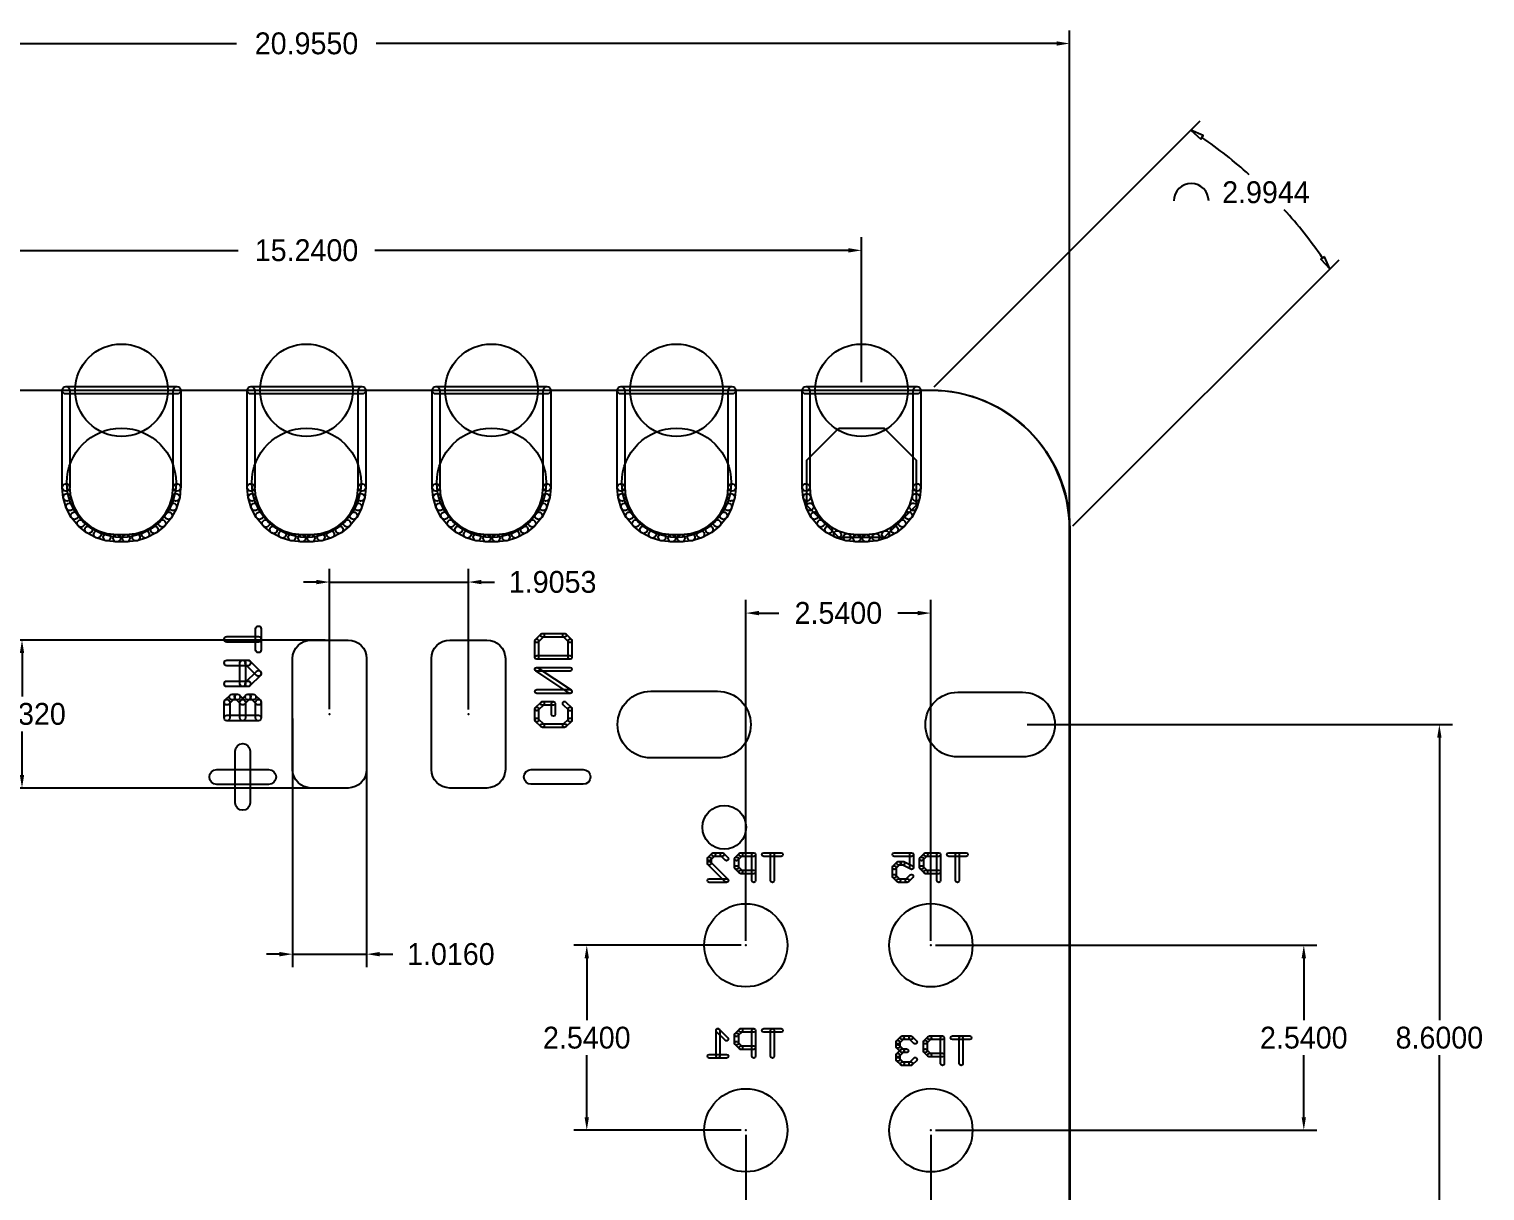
# Model space of a CAD drawing. Extents: x -18.4 to 16.5, y -12.3 to 13.8.
# Drawn here: x -3.49 to 16.5, y -2.1 to 13.85 of the extents above; entities that cross this region are included whole.
import ezdxf
from ezdxf.enums import TextEntityAlignment as Align

# ---------------------------------------------------------------- set-up
doc = ezdxf.new("R2010")
doc.units = 0
doc.layers.get('0').update_dxf_attribs({"linetype": 'CONTINUOUS'})
doc.layers.get('DEFPOINTS').update_dxf_attribs({"linetype": 'CONTINUOUS'})
for name, color, linetype in [('16', 5, 'CONTINUOUS'), ('17', 3, 'CONTINUOUS'), ('20', 6, 'CONTINUOUS'), ('24', 4, 'CONTINUOUS'), ('26', 4, 'CONTINUOUS'), ('28', 7, 'CONTINUOUS')]:
    doc.layers.add(name, color=color, linetype=linetype)
doc.styles.add('VCDSTYLE03', font='txt')
doc.styles.add('VCDSTYLE33', font='txt', dxfattribs={"width": 0.98})
doc.dimstyles.new('VCDDIMSTYLE01', dxfattribs={"dimtxt": 0.3, "dimasz": 0.18, "dimexe": 0.18, "dimexo": 0.0625, "dimgap": 0.09, "dimtad": 0, "dimtih": 1, "dimtoh": 1, "dimdec": 4, "dimzin": 12, "dimtxsty": 'VCDSTYLE33', "dimsah": 1, "dimcen": 0.09, "dimazin": 3, "dimtfac": 1, "dimtdec": 4, "dimtmove": 0, "dimatfit": 3, "dimtolj": 1, "dimtzin": 0})

# ---------------------------------------------------------------- blocks, each defined once
blk = doc.blocks.new('*D6')
at = {"color": 0}
for p, q in [((10.21, 4.3), (16.051, 4.3)), ((15.871, 4.12), (15.871, 0.24)), ((15.871, -4.12), (15.871, -0.24)), ((10.21, -4.3), (16.051, -4.3))]:
    blk.add_line(p, q, dxfattribs=at)
for points in [[(15.901, 4.12), (15.841, 4.12), (15.871, 4.3)], [(15.841, -4.12), (15.901, -4.12), (15.871, -4.3)]]:
    blk.add_solid(points, dxfattribs=at)
at = {"layer": 'DEFPOINTS', "color": 0}
for p in [(10.148, 4.3), (10.148, -4.3), (15.871, -4.3)]:
    blk.add_point(p, dxfattribs=at)
at = {"color": 0, "insert": (15.871, 0), "char_height": 0.3, "attachment_point": 5, "style": 'VCDSTYLE33'}
blk.add_mtext('\\A1;8.6000', dxfattribs=at)
blk = doc.blocks.new('#DIM_2_')
for p, q in [((8.934, 8.935), (12.588, 12.59)), ((10.84, 7.029), (14.495, 10.683))]:
    blk.add_line(p, q)
for points in [[(12.594, 12.337), (12.627, 12.387), (12.461, 12.462), (12.594, 12.337)], [(14.292, 10.722), (14.242, 10.689), (14.367, 10.556), (14.292, 10.722)]]:
    blk.add_lwpolyline(points)
for centre, radius, start, end in [((8.89, 6.985), 6.539, 48.057, 55.3193), ((12.464, 11.489), 0.24, 0, 180), ((8.89, 6.985), 6.539, 34.6807, 42.0982)]:
    blk.add_arc(centre, radius, start, end)
at = {"style": 'VCDSTYLE03', "width": 0.98}
blk.add_text('2.9944', height=0.3, dxfattribs=at).set_placement((13.49, 11.459), align=Align.CENTER)
blk = doc.blocks.new('*D18')
at = {"color": 0}
for p, q in [((0.635, 4.511), (0.635, 6.437)), ((2.54, 4.508), (2.54, 6.437)), ((0.455, 6.257), (0.275, 6.257)), ((0.635, 6.257), (2.54, 6.257)), ((2.72, 6.257), (2.9, 6.257))]:
    blk.add_line(p, q, dxfattribs=at)
for points in [[(0.455, 6.227), (0.455, 6.287), (0.635, 6.257)], [(2.72, 6.287), (2.72, 6.227), (2.54, 6.257)]]:
    blk.add_solid(points, dxfattribs=at)
at = {"layer": 'DEFPOINTS', "color": 0}
for p in [(2.54, 6.257), (0.635, 4.448), (2.54, 4.445)]:
    blk.add_point(p, dxfattribs=at)
at = {"color": 0, "insert": (3.697, 6.257), "char_height": 0.3, "attachment_point": 5, "style": 'VCDSTYLE33'}
blk.add_mtext('\\A1;1.9053', dxfattribs=at)
blk = doc.blocks.new('*D19')
at = {"color": 0}
for p, q in [((0.127, 4.383), (0.127, 0.968)), ((1.143, 4.383), (1.143, 0.968)), ((-0.053, 1.148), (-0.233, 1.148)), ((0.127, 1.148), (1.143, 1.148)), ((1.323, 1.148), (1.503, 1.148))]:
    blk.add_line(p, q, dxfattribs=at)
for points in [[(-0.053, 1.118), (-0.053, 1.178), (0.127, 1.148)], [(1.323, 1.178), (1.323, 1.118), (1.143, 1.148)]]:
    blk.add_solid(points, dxfattribs=at)
at = {"layer": 'DEFPOINTS', "color": 0}
for p in [(0.127, 4.445), (1.143, 4.445), (1.143, 1.148)]:
    blk.add_point(p, dxfattribs=at)
at = {"color": 0, "insert": (2.3, 1.148), "char_height": 0.3, "attachment_point": 5, "style": 'VCDSTYLE33'}
blk.add_mtext('\\A1;1.0160', dxfattribs=at)
blk = doc.blocks.new('*D20')
at = {"color": 0}
for p, q in [((0.572, 5.461), (-3.768, 5.461)), ((-3.588, 5.281), (-3.588, 4.685)), ((-3.588, 3.609), (-3.588, 4.205)), ((0.572, 3.429), (-3.768, 3.429))]:
    blk.add_line(p, q, dxfattribs=at)
for points in [[(-3.558, 5.281), (-3.618, 5.281), (-3.588, 5.461)], [(-3.618, 3.609), (-3.558, 3.609), (-3.588, 3.429)]]:
    blk.add_solid(points, dxfattribs=at)
at = {"layer": 'DEFPOINTS', "color": 0}
for p in [(0.635, 5.461), (-3.588, 3.429), (0.635, 3.429)]:
    blk.add_point(p, dxfattribs=at)
at = {"color": 0, "insert": (-3.588, 4.445), "char_height": 0.3, "attachment_point": 5, "style": 'VCDSTYLE33'}
blk.add_mtext('\\A1;2.0320', dxfattribs=at)
blk = doc.blocks.new('*D21')
at = {"color": 0}
for p, q in [((6.35, 1.333), (6.35, 6.011)), ((8.89, 1.333), (8.89, 6.011)), ((6.53, 5.831), (6.802, 5.831)), ((8.71, 5.831), (8.438, 5.831))]:
    blk.add_line(p, q, dxfattribs=at)
for points in [[(6.53, 5.861), (6.53, 5.801), (6.35, 5.831)], [(8.71, 5.801), (8.71, 5.861), (8.89, 5.831)]]:
    blk.add_solid(points, dxfattribs=at)
at = {"layer": 'DEFPOINTS', "color": 0}
for p in [(8.89, 5.831), (6.35, 1.27), (8.89, 1.27)]:
    blk.add_point(p, dxfattribs=at)
at = {"color": 0, "insert": (7.62, 5.831), "char_height": 0.3, "attachment_point": 5, "style": 'VCDSTYLE33'}
blk.add_mtext('\\A1;2.5400', dxfattribs=at)
blk = doc.blocks.new('*D22')
at = {"color": 0}
for p, q in [((6.287, 1.27), (3.986, 1.27)), ((4.166, 1.09), (4.166, 0.24)), ((4.166, -1.09), (4.166, -0.24)), ((6.287, -1.27), (3.986, -1.27))]:
    blk.add_line(p, q, dxfattribs=at)
for points in [[(4.196, 1.09), (4.136, 1.09), (4.166, 1.27)], [(4.136, -1.09), (4.196, -1.09), (4.166, -1.27)]]:
    blk.add_solid(points, dxfattribs=at)
at = {"layer": 'DEFPOINTS', "color": 0}
for p in [(6.35, 1.27), (4.166, -1.27), (6.35, -1.27)]:
    blk.add_point(p, dxfattribs=at)
at = {"color": 0, "insert": (4.166, 0), "char_height": 0.3, "attachment_point": 5, "style": 'VCDSTYLE33'}
blk.add_mtext('\\A1;2.5400', dxfattribs=at)
blk = doc.blocks.new('*D23')
at = {"color": 0}
for p, q in [((6.35, -1.333), (6.35, -10.977)), ((8.89, -1.333), (8.89, -10.977)), ((6.53, -10.797), (6.802, -10.797)), ((8.71, -10.797), (8.438, -10.797))]:
    blk.add_line(p, q, dxfattribs=at)
for points in [[(6.53, -10.767), (6.53, -10.827), (6.35, -10.797)], [(8.71, -10.827), (8.71, -10.767), (8.89, -10.797)]]:
    blk.add_solid(points, dxfattribs=at)
at = {"layer": 'DEFPOINTS', "color": 0}
for p in [(6.35, -1.27), (8.89, -1.27), (8.89, -10.797)]:
    blk.add_point(p, dxfattribs=at)
at = {"color": 0, "insert": (7.62, -10.797), "char_height": 0.3, "attachment_point": 5, "style": 'VCDSTYLE33'}
blk.add_mtext('\\A1;2.5400', dxfattribs=at)
blk = doc.blocks.new('*D24')
at = {"color": 0}
for p, q in [((8.953, 1.27), (14.19, 1.27)), ((14.01, 1.09), (14.01, 0.24)), ((14.01, -1.09), (14.01, -0.24)), ((8.953, -1.27), (14.19, -1.27))]:
    blk.add_line(p, q, dxfattribs=at)
for points in [[(14.04, 1.09), (13.98, 1.09), (14.01, 1.27)], [(13.98, -1.09), (14.04, -1.09), (14.01, -1.27)]]:
    blk.add_solid(points, dxfattribs=at)
at = {"layer": 'DEFPOINTS', "color": 0}
for p in [(8.89, 1.27), (8.89, -1.27), (14.01, -1.27)]:
    blk.add_point(p, dxfattribs=at)
at = {"color": 0, "insert": (14.01, 0), "char_height": 0.3, "attachment_point": 5, "style": 'VCDSTYLE33'}
blk.add_mtext('\\A1;2.5400', dxfattribs=at)
blk = doc.blocks.new('*D26')
at = {"color": 0}
for p, q in [((-7.302, 9.003), (-7.302, 10.991)), ((-7.122, 10.811), (-0.62, 10.811)), ((7.757, 10.811), (1.255, 10.811)), ((7.938, 9.003), (7.938, 10.991))]:
    blk.add_line(p, q, dxfattribs=at)
for points in [[(-7.122, 10.841), (-7.122, 10.781), (-7.302, 10.811)], [(7.757, 10.781), (7.757, 10.841), (7.938, 10.811)]]:
    blk.add_solid(points, dxfattribs=at)
at = {"layer": 'DEFPOINTS', "color": 0}
for p in [(-7.302, 10.811), (-7.302, 8.941), (7.938, 8.941)]:
    blk.add_point(p, dxfattribs=at)
at = {"color": 0, "insert": (0.318, 10.811), "char_height": 0.3, "attachment_point": 5, "style": 'VCDSTYLE33'}
blk.add_mtext('\\A1;15.2400', dxfattribs=at)
blk = doc.blocks.new('*D28')
at = {"color": 0}
for p, q in [((-10.16, 7.046), (-10.16, 13.831)), ((10.795, 7.046), (10.795, 13.831)), ((-9.98, 13.651), (-0.641, 13.651)), ((10.615, 13.651), (1.276, 13.651))]:
    blk.add_line(p, q, dxfattribs=at)
for points in [[(-9.98, 13.681), (-9.98, 13.621), (-10.16, 13.651)], [(10.615, 13.621), (10.615, 13.681), (10.795, 13.651)]]:
    blk.add_solid(points, dxfattribs=at)
at = {"layer": 'DEFPOINTS', "color": 0}
for p in [(10.795, 13.651), (-10.16, 6.984), (10.795, 6.984)]:
    blk.add_point(p, dxfattribs=at)
at = {"color": 0, "insert": (0.318, 13.651), "char_height": 0.3, "attachment_point": 5, "style": 'VCDSTYLE33'}
blk.add_mtext('\\A1;20.9550', dxfattribs=at)
blk = doc.blocks.new('LONGP100')
blk.add_lwpolyline([(-0.4572, 0.4572), (0.4572, 0.4572, -1), (0.4572, -0.4572), (-0.4572, -0.4572, -1)], format="xyb", close=True)
blk = doc.blocks.new('LONGP100_2_')
blk.add_lwpolyline([(-0.4445, 0.4445), (0.4445, 0.4445, -1), (0.4445, -0.4445), (-0.4445, -0.4445, -1)], format="xyb", close=True)
blk = doc.blocks.new('PIE')
blk.add_circle((0, 0), 0.572)
blk = doc.blocks.new('PIE_1_')
blk.add_circle((0, 0), 0.572)
blk = doc.blocks.new('PIE_2_')
blk.add_circle((0, 0), 0.571)
blk = doc.blocks.new('PIE_3_')
blk.add_circle((0, 0), 0.571)
blk = doc.blocks.new('ROUNDP_2_')
blk.add_circle((0, 0), 0.635)
blk = doc.blocks.new('ROUNDP_3_')
blk.add_circle((0, 0), 0.635)
blk = doc.blocks.new('ROUNDP_4_')
blk.add_circle((0, 0), 0.635)
blk = doc.blocks.new('ROUNDP_5_')
blk.add_circle((0, 0), 0.635)
blk = doc.blocks.new('ROUNDP_6_')
blk.add_circle((0, 0), 0.635)
blk = doc.blocks.new('ROUNDP_9_')
blk.add_circle((0, 0), 0.75)
blk = doc.blocks.new('ROUNDP_10_')
blk.add_circle((0, 0), 0.75)
blk = doc.blocks.new('ROUNDP_11_')
blk.add_circle((0, 0), 0.75)
blk = doc.blocks.new('ROUNDP_12_')
blk.add_circle((0, 0), 0.75)
blk = doc.blocks.new('#POLYLINE')
blk.add_lwpolyline([(-0.31065, 0.75), (0.31065, 0.75), (0.75, 0.31065), (0.75, -0.31065), (0.31065, -0.75), (-0.31065, -0.75), (-0.75, -0.31065), (-0.75, 0.31065), (-0.31065, 0.75)])
blk = doc.blocks.new('OCTAGONP')
blk.add_blockref('#POLYLINE', (0, 0))
blk = doc.blocks.new('RECT325120X162560R50_2_')
blk.add_lwpolyline([(-0.254, 1.016), (0.254, 1.016, -0.4142), (0.508, 0.762), (0.508, -0.762, -0.4142), (0.254, -1.016), (-0.254, -1.016, -0.4142), (-0.508, -0.762), (-0.508, 0.762, -0.4142)], format="xyb", close=True)
blk = doc.blocks.new('RECT325120X162560R50_3_')
blk.add_lwpolyline([(0.254, -1.016), (-0.254, -1.016, -0.4142), (-0.508, -0.762), (-0.508, 0.762, -0.4142), (-0.254, 1.016), (0.254, 1.016, -0.4142), (0.508, 0.762), (0.508, -0.762, -0.4142)], format="xyb", close=True)

msp = doc.modelspace()

# ---------------------------------------------------------------- linework, layer by layer
at = {"layer": '16'}
for points in [[(-2.9845, 8.9408), (-1.4605, 8.9408, -1), (-1.4605, 8.8392), (-2.9845, 8.8392, -1)], [(-3.0353, 7.5565), (-3.0353, 8.89, -1), (-2.9337, 8.89), (-2.9337, 7.5565, -1)], [(-1.4097, 8.89), (-1.4097, 7.5565, -1), (-1.5113, 7.5565), (-1.5113, 8.89, -1)], [(-0.4445, 8.9408), (1.0795, 8.9408, -1), (1.0795, 8.8392), (-0.4445, 8.8392, -1)], [(-0.4953, 7.5565), (-0.4953, 8.89, -1), (-0.3937, 8.89), (-0.3937, 7.5565, -1)], [(1.1303, 8.89), (1.1303, 7.5565, -1), (1.0287, 7.5565), (1.0287, 8.89, -1)], [(2.0955, 8.9408), (3.6195, 8.9408, -1), (3.6195, 8.8392), (2.0955, 8.8392, -1)], [(2.0447, 7.5565), (2.0447, 8.89, -1), (2.1463, 8.89), (2.1463, 7.5565, -1)], [(3.6703, 8.89), (3.6703, 7.5565, -1), (3.5687, 7.5565), (3.5687, 8.89, -1)], [(4.6355, 8.9408), (6.1595, 8.9408, -1), (6.1595, 8.8392), (4.6355, 8.8392, -1)], [(4.5847, 7.5565), (4.5847, 8.89, -1), (4.6863, 8.89), (4.6863, 7.5565, -1)], [(6.2103, 8.89), (6.2103, 7.5565, -1), (6.1087, 7.5565), (6.1087, 8.89, -1)], [(7.1755, 8.9408), (8.6995, 8.9408, -1), (8.6995, 8.8392), (7.1755, 8.8392, -1)], [(7.1247, 7.5565), (7.1247, 8.89, -1), (7.2263, 8.89), (7.2263, 7.5565, -1)], [(8.7503, 8.89), (8.7503, 7.5565, -1), (8.6487, 7.5565), (8.6487, 8.89, -1)], [(-3.0216, 7.4152), (-3.0351, 7.5515, -1), (-2.9339, 7.5615), (-2.9205, 7.4252, -1)], [(-1.4099, 7.5515), (-1.4234, 7.4152, -1), (-1.5245, 7.4252), (-1.5111, 7.5615, -1)], [(-0.4816, 7.4152), (-0.4951, 7.5515, -1), (-0.3939, 7.5615), (-0.3805, 7.4252, -1)], [(1.1301, 7.5515), (1.1166, 7.4152, -1), (1.0155, 7.4252), (1.0289, 7.5615, -1)], [(2.0584, 7.4152), (2.0449, 7.5515, -1), (2.1461, 7.5615), (2.1595, 7.4252, -1)], [(3.6701, 7.5515), (3.6566, 7.4152, -1), (3.5555, 7.4252), (3.5689, 7.5615, -1)], [(4.5984, 7.4152), (4.5849, 7.5515, -1), (4.6861, 7.5615), (4.6995, 7.4252, -1)], [(6.2101, 7.5515), (6.1966, 7.4152, -1), (6.0955, 7.4252), (6.1089, 7.5615, -1)], [(7.1384, 7.4152), (7.1249, 7.5515, -1), (7.2261, 7.5615), (7.2395, 7.4252, -1)], [(8.7501, 7.5515), (8.7366, 7.4152, -1), (8.6355, 7.4252), (8.6489, 7.5615, -1)], [(-2.9799, 7.2745), (-3.0197, 7.4055, -1), (-2.9225, 7.435), (-2.8827, 7.3039, -1)], [(-1.4253, 7.4055), (-1.4651, 7.2745, -1), (-1.5623, 7.3039), (-1.5225, 7.435, -1)], [(-0.4399, 7.2745), (-0.4797, 7.4055, -1), (-0.3825, 7.435), (-0.3427, 7.3039, -1)], [(1.1147, 7.4055), (1.0749, 7.2745, -1), (0.9777, 7.3039), (1.0175, 7.435, -1)], [(2.1001, 7.2745), (2.0603, 7.4055, -1), (2.1575, 7.435), (2.1973, 7.3039, -1)], [(3.6547, 7.4055), (3.6149, 7.2745, -1), (3.5177, 7.3039), (3.5575, 7.435, -1)], [(4.6401, 7.2745), (4.6003, 7.4055, -1), (4.6975, 7.435), (4.7373, 7.3039, -1)], [(6.1947, 7.4055), (6.1549, 7.2745, -1), (6.0577, 7.3039), (6.0975, 7.435, -1)], [(7.1801, 7.2745), (7.1403, 7.4055, -1), (7.2375, 7.435), (7.2773, 7.3039, -1)], [(8.7347, 7.4055), (8.6949, 7.2745, -1), (8.5977, 7.3039), (8.6375, 7.435, -1)], [(-2.9116, 7.1445), (-2.9761, 7.2652, -1), (-2.8865, 7.3131), (-2.822, 7.1924, -1)], [(-2.8192, 7.0304), (-2.9061, 7.1362, -1), (-2.8275, 7.2007), (-2.7406, 7.0948, -1)], [(-1.5389, 7.1362), (-1.6258, 7.0304, -1), (-1.7044, 7.0948), (-1.6175, 7.2007, -1)], [(-1.4689, 7.2652), (-1.5334, 7.1445, -1), (-1.623, 7.1924), (-1.5585, 7.3131, -1)], [(-0.3716, 7.1445), (-0.4361, 7.2652, -1), (-0.3465, 7.3131), (-0.282, 7.1924, -1)], [(-0.2792, 7.0304), (-0.3661, 7.1362, -1), (-0.2875, 7.2007), (-0.2006, 7.0948, -1)], [(1.0011, 7.1362), (0.9142, 7.0304, -1), (0.8356, 7.0948), (0.9225, 7.2007, -1)], [(1.0711, 7.2652), (1.0066, 7.1445, -1), (0.917, 7.1924), (0.9815, 7.3131, -1)], [(2.1684, 7.1445), (2.1039, 7.2652, -1), (2.1935, 7.3131), (2.258, 7.1924, -1)], [(2.2608, 7.0304), (2.1739, 7.1362, -1), (2.2525, 7.2007), (2.3394, 7.0948, -1)], [(3.5411, 7.1362), (3.4542, 7.0304, -1), (3.3756, 7.0948), (3.4625, 7.2007, -1)], [(3.6111, 7.2652), (3.5466, 7.1445, -1), (3.457, 7.1924), (3.5215, 7.3131, -1)], [(4.7084, 7.1445), (4.6439, 7.2652, -1), (4.7335, 7.3131), (4.798, 7.1924, -1)], [(4.8008, 7.0304), (4.7139, 7.1362, -1), (4.7925, 7.2007), (4.8794, 7.0948, -1)], [(6.0811, 7.1362), (5.9942, 7.0304, -1), (5.9156, 7.0948), (6.0025, 7.2007, -1)], [(6.1511, 7.2652), (6.0866, 7.1445, -1), (5.997, 7.1924), (6.0615, 7.3131, -1)], [(7.2484, 7.1445), (7.1839, 7.2652, -1), (7.2735, 7.3131), (7.338, 7.1924, -1)], [(7.3408, 7.0304), (7.2539, 7.1362, -1), (7.3325, 7.2007), (7.4194, 7.0948, -1)], [(8.6211, 7.1362), (8.5342, 7.0304, -1), (8.4556, 7.0948), (8.5425, 7.2007, -1)], [(8.6911, 7.2652), (8.6266, 7.1445, -1), (8.537, 7.1924), (8.6015, 7.3131, -1)], [(-2.7063, 6.9364), (-2.8121, 7.0233, -1), (-2.7477, 7.1019), (-2.6418, 7.015, -1)], [(-2.5773, 6.8664), (-2.698, 6.9309, -1), (-2.6501, 7.0205), (-2.5294, 6.956, -1)], [(-1.747, 6.9309), (-1.8677, 6.8664, -1), (-1.9156, 6.956), (-1.7949, 7.0205, -1)], [(-1.6329, 7.0233), (-1.7387, 6.9364, -1), (-1.8032, 7.015), (-1.6973, 7.1019, -1)], [(-0.1663, 6.9364), (-0.2721, 7.0233, -1), (-0.2077, 7.1019), (-0.1018, 7.015, -1)], [(-0.0373, 6.8664), (-0.158, 6.9309, -1), (-0.1101, 7.0205), (0.0106, 6.956, -1)], [(0.793, 6.9309), (0.6723, 6.8664, -1), (0.6244, 6.956), (0.7451, 7.0205, -1)], [(0.9071, 7.0233), (0.8013, 6.9364, -1), (0.7368, 7.015), (0.8427, 7.1019, -1)], [(2.3737, 6.9364), (2.2679, 7.0233, -1), (2.3323, 7.1019), (2.4382, 7.015, -1)], [(2.5027, 6.8664), (2.382, 6.9309, -1), (2.4299, 7.0205), (2.5506, 6.956, -1)], [(3.333, 6.9309), (3.2123, 6.8664, -1), (3.1644, 6.956), (3.2851, 7.0205, -1)], [(3.4471, 7.0233), (3.3413, 6.9364, -1), (3.2768, 7.015), (3.3827, 7.1019, -1)], [(4.9137, 6.9364), (4.8079, 7.0233, -1), (4.8723, 7.1019), (4.9782, 7.015, -1)], [(5.0427, 6.8664), (4.922, 6.9309, -1), (4.9699, 7.0205), (5.0906, 6.956, -1)], [(5.873, 6.9309), (5.7523, 6.8664, -1), (5.7044, 6.956), (5.8251, 7.0205, -1)], [(5.9871, 7.0233), (5.8813, 6.9364, -1), (5.8168, 7.015), (5.9227, 7.1019, -1)], [(7.4537, 6.9364), (7.3479, 7.0233, -1), (7.4123, 7.1019), (7.5182, 7.015, -1)], [(7.5827, 6.8664), (7.462, 6.9309, -1), (7.5099, 7.0205), (7.6306, 6.956, -1)], [(8.413, 6.9309), (8.2923, 6.8664, -1), (8.2444, 6.956), (8.3651, 7.0205, -1)], [(8.5271, 7.0233), (8.4213, 6.9364, -1), (8.3568, 7.015), (8.4627, 7.1019, -1)], [(-2.437, 6.8228), (-2.568, 6.8626, -1), (-2.5386, 6.9598), (-2.4075, 6.92, -1)], [(-2.291, 6.8074), (-2.4273, 6.8209, -1), (-2.4173, 6.922), (-2.281, 6.9086, -1)], [(-2.159, 6.8072), (-2.286, 6.8072, -1), (-2.286, 6.9088), (-2.159, 6.9088, -1)], [(-2.0177, 6.8209), (-2.154, 6.8074, -1), (-2.164, 6.9086), (-2.0277, 6.922, -1)], [(-1.877, 6.8626), (-2.008, 6.8228, -1), (-2.0375, 6.92), (-1.9064, 6.9598, -1)], [(0.103, 6.8228), (-0.028, 6.8626, -1), (0.0014, 6.9598), (0.1325, 6.92, -1)], [(0.249, 6.8074), (0.1127, 6.8209, -1), (0.1227, 6.922), (0.259, 6.9086, -1)], [(0.381, 6.8072), (0.254, 6.8072, -1), (0.254, 6.9088), (0.381, 6.9088, -1)], [(0.5223, 6.8209), (0.386, 6.8074, -1), (0.376, 6.9086), (0.5123, 6.922, -1)], [(0.663, 6.8626), (0.532, 6.8228, -1), (0.5025, 6.92), (0.6336, 6.9598, -1)], [(2.643, 6.8228), (2.512, 6.8626, -1), (2.5414, 6.9598), (2.6725, 6.92, -1)], [(2.789, 6.8074), (2.6527, 6.8209, -1), (2.6627, 6.922), (2.799, 6.9086, -1)], [(2.921, 6.8072), (2.794, 6.8072, -1), (2.794, 6.9088), (2.921, 6.9088, -1)], [(3.0623, 6.8209), (2.926, 6.8074, -1), (2.916, 6.9086), (3.0523, 6.922, -1)], [(3.203, 6.8626), (3.072, 6.8228, -1), (3.0425, 6.92), (3.1736, 6.9598, -1)], [(5.183, 6.8228), (5.052, 6.8626, -1), (5.0814, 6.9598), (5.2125, 6.92, -1)], [(5.329, 6.8074), (5.1927, 6.8209, -1), (5.2027, 6.922), (5.339, 6.9086, -1)], [(5.461, 6.8072), (5.334, 6.8072, -1), (5.334, 6.9088), (5.461, 6.9088, -1)], [(5.6023, 6.8209), (5.466, 6.8074, -1), (5.456, 6.9086), (5.5923, 6.922, -1)], [(5.743, 6.8626), (5.612, 6.8228, -1), (5.5825, 6.92), (5.7136, 6.9598, -1)], [(7.723, 6.8228), (7.592, 6.8626, -1), (7.6214, 6.9598), (7.7525, 6.92, -1)], [(7.869, 6.8074), (7.7327, 6.8209, -1), (7.7427, 6.922), (7.879, 6.9086, -1)], [(8.001, 6.8072), (7.874, 6.8072, -1), (7.874, 6.9088), (8.001, 6.9088, -1)], [(8.1423, 6.8209), (8.006, 6.8074, -1), (7.996, 6.9086), (8.1323, 6.922, -1)], [(8.283, 6.8626), (8.152, 6.8228, -1), (8.1225, 6.92), (8.2536, 6.9598, -1)]]:
    msp.add_lwpolyline(points, format="xyb", close=True, dxfattribs=at)
at = {"layer": '20'}
for points in [[(8.89, 8.8887), (-8.255, 8.8887, -1), (-8.255, 8.8913), (8.89, 8.8913, -1)], [(10.7963, 6.985, -1), (10.7937, 6.985, 0.4142), (8.89, 8.8887, -1), (8.89, 8.8913, -0.4142)], [(10.7963, 6.985), (10.7963, -6.985, -1), (10.7937, -6.985), (10.7937, 6.985, -1)]]:
    msp.add_lwpolyline(points, format="xyb", close=True, dxfattribs=at)
msp.add_circle((6.053, 2.89), 0.3, dxfattribs=at)
at = {"layer": '24'}
for p in [(0.635, 4.445), (2.54, 4.445), (6.35, 1.27), (8.89, 1.27), (6.35, -1.27), (8.89, -1.27)]:
    msp.add_point(p, dxfattribs=at)
at = {"layer": '26'}
for points in [[(-0.4567, 3.9371), (-0.4567, 3.2253, -1), (-0.6599, 3.2253), (-0.6599, 3.9371, -1)], [(-0.9143, 3.6828), (-0.2024, 3.6828, -1), (-0.2024, 3.4796), (-0.9143, 3.4796, -1)], [(3.4035, 3.6835), (4.1153, 3.6835, -1), (4.1153, 3.4803), (3.4035, 3.4803, -1)]]:
    msp.add_lwpolyline(points, format="xyb", close=True, dxfattribs=at)
at = {"layer": '28'}
for points in [[(-0.3044, 5.6147), (-0.3044, 5.3266, -1), (-0.3806, 5.3266), (-0.3806, 5.6147, -1)], [(-0.3425, 5.4325), (-0.7747, 5.4325, -1), (-0.7747, 5.5087), (-0.3425, 5.5087, -1)], [(3.574, 5.5089), (3.4978, 5.4327, -1), (3.4618, 5.4686), (3.5381, 5.5449, -1)], [(3.5052, 5.4506), (3.5052, 5.2218, -1), (3.4544, 5.2218), (3.4544, 5.4506, -1)], [(3.8611, 5.5015), (3.5561, 5.5015, -1), (3.5561, 5.5523), (3.8611, 5.5523, -1)], [(3.9194, 5.4327), (3.8432, 5.5089, -1), (3.8791, 5.5449), (3.9554, 5.4686, -1)], [(3.912, 5.2218), (3.912, 5.4506, -1), (3.9628, 5.4506), (3.9628, 5.2218, -1)], [(3.4798, 5.2472), (3.9374, 5.2472, -1), (3.9374, 5.1964), (3.4798, 5.1964, -1)], [(-0.7747, 5.185), (-0.4866, 5.185, -1), (-0.4866, 5.1088), (-0.7747, 5.1088, -1)], [(-0.5205, 5.1469), (-0.5205, 4.8588, -1), (-0.5967, 4.8588), (-0.5967, 5.1469, -1)], [(-0.4596, 5.1739), (-0.3156, 5.0298, -1), (-0.3695, 4.9759), (-0.5135, 5.12, -1)], [(-0.3156, 4.9759), (-0.4596, 4.8319, -1), (-0.5135, 4.8858), (-0.3695, 5.0298, -1)], [(3.4939, 5.0803), (3.9515, 4.7752, -1), (3.9233, 4.7329), (3.4657, 5.038, -1)], [(3.9374, 5.0337), (3.4798, 5.0337, -1), (3.4798, 5.0845), (3.9374, 5.0845, -1)], [(-0.4866, 4.8207), (-0.7747, 4.8207, -1), (-0.7747, 4.8969), (-0.4866, 4.8969, -1)], [(-0.8128, 4.3911), (-0.8128, 4.6071, -1), (-0.7366, 4.6071), (-0.7366, 4.3911, -1)], [(-0.8016, 4.6341), (-0.7296, 4.7061, -1), (-0.6757, 4.6522), (-0.7478, 4.5802, -1)], [(-0.7027, 4.7173), (-0.6306, 4.7173, -1), (-0.6306, 4.6411), (-0.7027, 4.6411, -1)], [(-0.6037, 4.7061), (-0.5317, 4.6341, -1), (-0.5856, 4.5802), (-0.6576, 4.6522, -1)], [(-0.5856, 4.6341), (-0.5135, 4.7061, -1), (-0.4596, 4.6522), (-0.5317, 4.5802, -1)], [(-0.5205, 4.6071), (-0.5205, 4.3911, -1), (-0.5967, 4.3911), (-0.5967, 4.6071, -1)], [(-0.4866, 4.7173), (-0.4146, 4.7173, -1), (-0.4146, 4.6411), (-0.4866, 4.6411, -1)], [(-0.3876, 4.7061), (-0.3156, 4.6341, -1), (-0.3695, 4.5802), (-0.4415, 4.6522, -1)], [(-0.3044, 4.6071), (-0.3044, 4.3911, -1), (-0.3806, 4.3911), (-0.3806, 4.6071, -1)], [(3.574, 4.5734), (3.4978, 4.4972, -1), (3.4618, 4.5331), (3.5381, 4.6093, -1)], [(3.9374, 4.7287), (3.4798, 4.7287, -1), (3.4798, 4.7795), (3.9374, 4.7795, -1)], [(3.7086, 4.566), (3.5561, 4.566, -1), (3.5561, 4.6168), (3.7086, 4.6168, -1)], [(3.6832, 4.4389), (3.6832, 4.5914, -1), (3.734, 4.5914), (3.734, 4.4389, -1)], [(3.9194, 4.4972), (3.8432, 4.5734, -1), (3.8791, 4.6093), (3.9554, 4.5331, -1)], [(-0.3425, 4.353), (-0.7747, 4.353, -1), (-0.7747, 4.4292), (-0.3425, 4.4292, -1)], [(3.5052, 4.5151), (3.5052, 4.3626, -1), (3.4544, 4.3626), (3.4544, 4.5151, -1)], [(3.912, 4.3626), (3.912, 4.5151, -1), (3.9628, 4.5151), (3.9628, 4.3626, -1)], [(3.4978, 4.3805), (3.574, 4.3043, -1), (3.5381, 4.2684), (3.4618, 4.3446, -1)], [(3.5561, 4.3117), (3.8611, 4.3117, -1), (3.8611, 4.2609), (3.5561, 4.2609, -1)], [(3.8432, 4.3043), (3.9194, 4.3805, -1), (3.9554, 4.3446), (3.8791, 4.2684, -1)], [(5.8723, 2.4556), (5.8723, 2.3963, -1), (5.8215, 2.3963), (5.8215, 2.4556, -1)], [(5.9242, 2.4969), (5.8649, 2.4376, -1), (5.829, 2.4735), (5.8883, 2.5329, -1)], [(5.8649, 2.4142), (6.1021, 2.177, -1), (6.0662, 2.141), (5.829, 2.3783, -1)], [(6.0249, 2.4895), (5.9062, 2.4895, -1), (5.9062, 2.5403), (6.0249, 2.5403, -1)], [(6.0662, 2.4376), (6.0069, 2.4969, -1), (6.0428, 2.5329), (6.1021, 2.4735, -1)], [(6.1957, 2.337), (6.1957, 2.4556, -1), (6.2465, 2.4556), (6.2465, 2.337, -1)], [(6.2032, 2.4735), (6.2625, 2.5329, -1), (6.2984, 2.4969), (6.2391, 2.4376, -1)], [(6.2804, 2.5403), (6.4584, 2.5403, -1), (6.4584, 2.4895), (6.2804, 2.4895, -1)], [(6.4838, 2.5149), (6.4838, 2.159, -1), (6.433, 2.159), (6.433, 2.5149, -1)], [(6.5953, 2.5403), (6.8326, 2.5403, -1), (6.8326, 2.4895), (6.5953, 2.4895, -1)], [(6.7394, 2.5149), (6.7394, 2.159, -1), (6.6886, 2.159), (6.6886, 2.5149, -1)], [(8.6242, 2.4895), (8.3869, 2.4895, -1), (8.3869, 2.5403), (8.6242, 2.5403, -1)], [(8.369, 2.3549), (8.4283, 2.4142, -1), (8.4642, 2.3783), (8.4049, 2.319, -1)], [(8.4462, 2.4217), (8.5056, 2.4217, -1), (8.5056, 2.3709), (8.4462, 2.3709, -1)], [(8.5169, 2.419), (8.6355, 2.3597, -1), (8.6128, 2.3142), (8.4942, 2.3736, -1)], [(8.5988, 2.337), (8.5988, 2.5149, -1), (8.6496, 2.5149), (8.6496, 2.337, -1)], [(8.7357, 2.337), (8.7357, 2.4556, -1), (8.7865, 2.4556), (8.7865, 2.337, -1)], [(8.7432, 2.4735), (8.8025, 2.5329, -1), (8.8384, 2.4969), (8.7791, 2.4376, -1)], [(8.8204, 2.5403), (8.9984, 2.5403, -1), (8.9984, 2.4895), (8.8204, 2.4895, -1)], [(9.0238, 2.5149), (9.0238, 2.159, -1), (8.973, 2.159), (8.973, 2.5149, -1)], [(9.1353, 2.5403), (9.3726, 2.5403, -1), (9.3726, 2.4895), (9.1353, 2.4895, -1)], [(9.2794, 2.5149), (9.2794, 2.159, -1), (9.2286, 2.159), (9.2286, 2.5149, -1)], [(6.2625, 2.2597), (6.2032, 2.319, -1), (6.2391, 2.3549), (6.2984, 2.2956, -1)], [(6.4584, 2.2522), (6.2804, 2.2522, -1), (6.2804, 2.303), (6.4584, 2.303, -1)], [(8.3615, 2.2183), (8.3615, 2.337, -1), (8.4123, 2.337), (8.4123, 2.2183, -1)], [(8.4283, 2.141), (8.369, 2.2004, -1), (8.4049, 2.2363), (8.4642, 2.177, -1)], [(8.6421, 2.2004), (8.5828, 2.141, -1), (8.5469, 2.177), (8.6062, 2.2363, -1)], [(8.8025, 2.2597), (8.7432, 2.319, -1), (8.7791, 2.3549), (8.8384, 2.2956, -1)], [(8.9984, 2.2522), (8.8204, 2.2522, -1), (8.8204, 2.303), (8.9984, 2.303, -1)], [(6.0842, 2.1336), (5.8469, 2.1336, -1), (5.8469, 2.1844), (6.0842, 2.1844, -1)], [(8.5649, 2.1336), (8.4462, 2.1336, -1), (8.4462, 2.1844), (8.5649, 2.1844, -1)], [(5.9835, 0.1199), (6.1021, 0.0012, -1), (6.0662, -0.0347), (5.9476, 0.0839, -1)], [(5.9402, -0.254), (5.9402, 0.1019, -1), (5.991, 0.1019), (5.991, -0.254, -1)], [(6.1957, -0.0761), (6.1957, 0.0426, -1), (6.2465, 0.0426), (6.2465, -0.0761, -1)], [(6.2032, 0.0605), (6.2625, 0.1199, -1), (6.2984, 0.0839), (6.2391, 0.0246, -1)], [(6.2804, 0.1273), (6.4584, 0.1273, -1), (6.4584, 0.0765), (6.2804, 0.0765, -1)], [(6.4838, 0.1019), (6.4838, -0.254, -1), (6.433, -0.254), (6.433, 0.1019, -1)], [(6.5953, 0.1273), (6.8326, 0.1273, -1), (6.8326, 0.0765), (6.5953, 0.0765, -1)], [(6.7394, 0.1019), (6.7394, -0.254, -1), (6.6886, -0.254), (6.6886, 0.1019, -1)], [(8.4198, -0.0411), (8.4791, 0.0183, -1), (8.515, -0.0177), (8.4557, -0.077, -1)], [(8.497, 0.0257), (8.6157, 0.0257, -1), (8.6157, -0.0251), (8.497, -0.0251, -1)], [(8.6336, 0.0183), (8.6929, -0.0411, -1), (8.657, -0.077), (8.5977, -0.0177, -1)], [(8.794, -0.0411), (8.8533, 0.0183, -1), (8.8892, -0.0177), (8.8299, -0.077, -1)], [(8.8712, 0.0257), (9.0492, 0.0257, -1), (9.0492, -0.0251), (8.8712, -0.0251, -1)], [(9.0746, 0.0003), (9.0746, -0.3556, -1), (9.0238, -0.3556), (9.0238, 0.0003, -1)], [(9.1861, 0.0257), (9.4234, 0.0257, -1), (9.4234, -0.0251), (9.1861, -0.0251, -1)], [(9.3302, 0.0003), (9.3302, -0.3556, -1), (9.2794, -0.3556), (9.2794, 0.0003, -1)], [(6.2625, -0.1533), (6.2032, -0.094, -1), (6.2391, -0.0581), (6.2984, -0.1174, -1)], [(6.4584, -0.1608), (6.2804, -0.1608, -1), (6.2804, -0.11), (6.4584, -0.11, -1)], [(8.4123, -0.1183), (8.4123, -0.059, -1), (8.4631, -0.059), (8.4631, -0.1183, -1)], [(8.4791, -0.1956), (8.4198, -0.1363, -1), (8.4557, -0.1004), (8.515, -0.1597, -1)], [(8.4198, -0.219), (8.4791, -0.1597, -1), (8.515, -0.1956), (8.4557, -0.2549, -1)], [(8.5564, -0.2031), (8.497, -0.2031, -1), (8.497, -0.1522), (8.5564, -0.1522, -1)], [(8.7865, -0.1777), (8.7865, -0.059, -1), (8.8373, -0.059), (8.8373, -0.1777, -1)], [(8.8533, -0.2549), (8.794, -0.1956, -1), (8.8299, -0.1597), (8.8892, -0.219, -1)], [(5.8469, -0.2286), (6.0842, -0.2286, -1), (6.0842, -0.2794), (5.8469, -0.2794, -1)], [(8.4123, -0.2963), (8.4123, -0.237, -1), (8.4631, -0.237), (8.4631, -0.2963, -1)], [(8.4791, -0.3736), (8.4198, -0.3142, -1), (8.4557, -0.2783), (8.515, -0.3376, -1)], [(8.6157, -0.381), (8.497, -0.381, -1), (8.497, -0.3302), (8.6157, -0.3302, -1)], [(8.6929, -0.3142), (8.6336, -0.3736, -1), (8.5977, -0.3376), (8.657, -0.2783, -1)], [(9.0492, -0.2624), (8.8712, -0.2624, -1), (8.8712, -0.2116), (9.0492, -0.2116, -1)]]:
    msp.add_lwpolyline(points, format="xyb", close=True, dxfattribs=at)

# ---------------------------------------------------------------- block references
msp.add_blockref('#DIM_2_', (0, 0))
at = {"layer": '16'}
for name, p in [('RECT325120X162560R50_3_', (0.635, 4.445)), ('RECT325120X162560R50_2_', (2.54, 4.445)), ('PIE_2_', (6.35, 1.27)), ('PIE', (8.89, 1.27)), ('PIE_3_', (6.35, -1.27)), ('PIE_1_', (8.89, -1.27))]:
    msp.add_blockref(name, p, dxfattribs=at)
at = {"layer": '17'}
for name, p in [('ROUNDP_2_', (-2.2225, 8.89)), ('ROUNDP_3_', (0.3175, 8.89)), ('ROUNDP_4_', (2.8575, 8.89)), ('ROUNDP_5_', (5.3975, 8.89)), ('ROUNDP_6_', (7.9375, 8.89)), ('ROUNDP_9_', (-2.2225, 7.62)), ('ROUNDP_10_', (0.3175, 7.62)), ('ROUNDP_11_', (2.8575, 7.62)), ('ROUNDP_12_', (5.3975, 7.62)), ('OCTAGONP', (7.9375, 7.62)), ('LONGP100', (5.503, 4.3)), ('LONGP100_2_', (9.703, 4.3))]:
    msp.add_blockref(name, p, dxfattribs=at)

# ---------------------------------------------------------------- dimensions: what is measured, and where the dimension line sits
for base, p1, p2, text, picture, middle in [((10.795, 13.65147), (-10.16, 6.9837), (10.795, 6.9837), '20.9550', '*D28', (0.3175, 13.65147)), ((-7.3025, 10.81051), (7.9375, 8.9408), (-7.3025, 8.9408), '15.2400', '*D26', (0.3175, 10.81051)), ((8.89, 5.83127), (6.35, 1.27), (8.89, 1.27), '2.5400', '*D21', (7.62, 5.83127)), ((1.143, 1.14762), (0.127, 4.445), (1.143, 4.445), '1.0160', '*D19', (2.3, 1.14762)), ((8.89, -10.79724), (6.35, -1.27), (8.89, -1.27), '2.5400', '*D23', (7.62, -10.79724))]:
    dim = msp.add_linear_dim(base=base, p1=p1, p2=p2, text=text, dimstyle='VCDDIMSTYLE01')
    dim.commit()
    dim.dimension.update_dxf_attribs({"geometry": picture, "text_midpoint": middle})
dim = msp.add_linear_dim(base=(2.54007, 6.25669), p1=(0.63477, 4.44801), p2=(2.54007, 4.44509), dimstyle='VCDDIMSTYLE01')
dim.commit()
dim.dimension.update_dxf_attribs({"geometry": '*D18', "text_midpoint": (3.69707, 6.25669)})
for base, p1, p2, text, picture, middle in [((-3.58808, 3.429), (0.635, 5.461), (0.635, 3.429), '2.0320', '*D20', (-3.58808, 4.445)), ((15.87125, -4.3), (10.1475, 4.3), (10.1475, -4.3), '8.6000', '*D6', (15.87125, 0)), ((4.16559, -1.27), (6.35, 1.27), (6.35, -1.27), '2.5400', '*D22', (4.16559, 0)), ((14.00964, -1.27), (8.89, 1.27), (8.89, -1.27), '2.5400', '*D24', (14.00964, 0))]:
    dim = msp.add_linear_dim(base=base, p1=p1, p2=p2, angle=90, text=text, dimstyle='VCDDIMSTYLE01')
    dim.commit()
    dim.dimension.update_dxf_attribs({"geometry": picture, "text_midpoint": middle})

doc.saveas('drawing.dxf')
